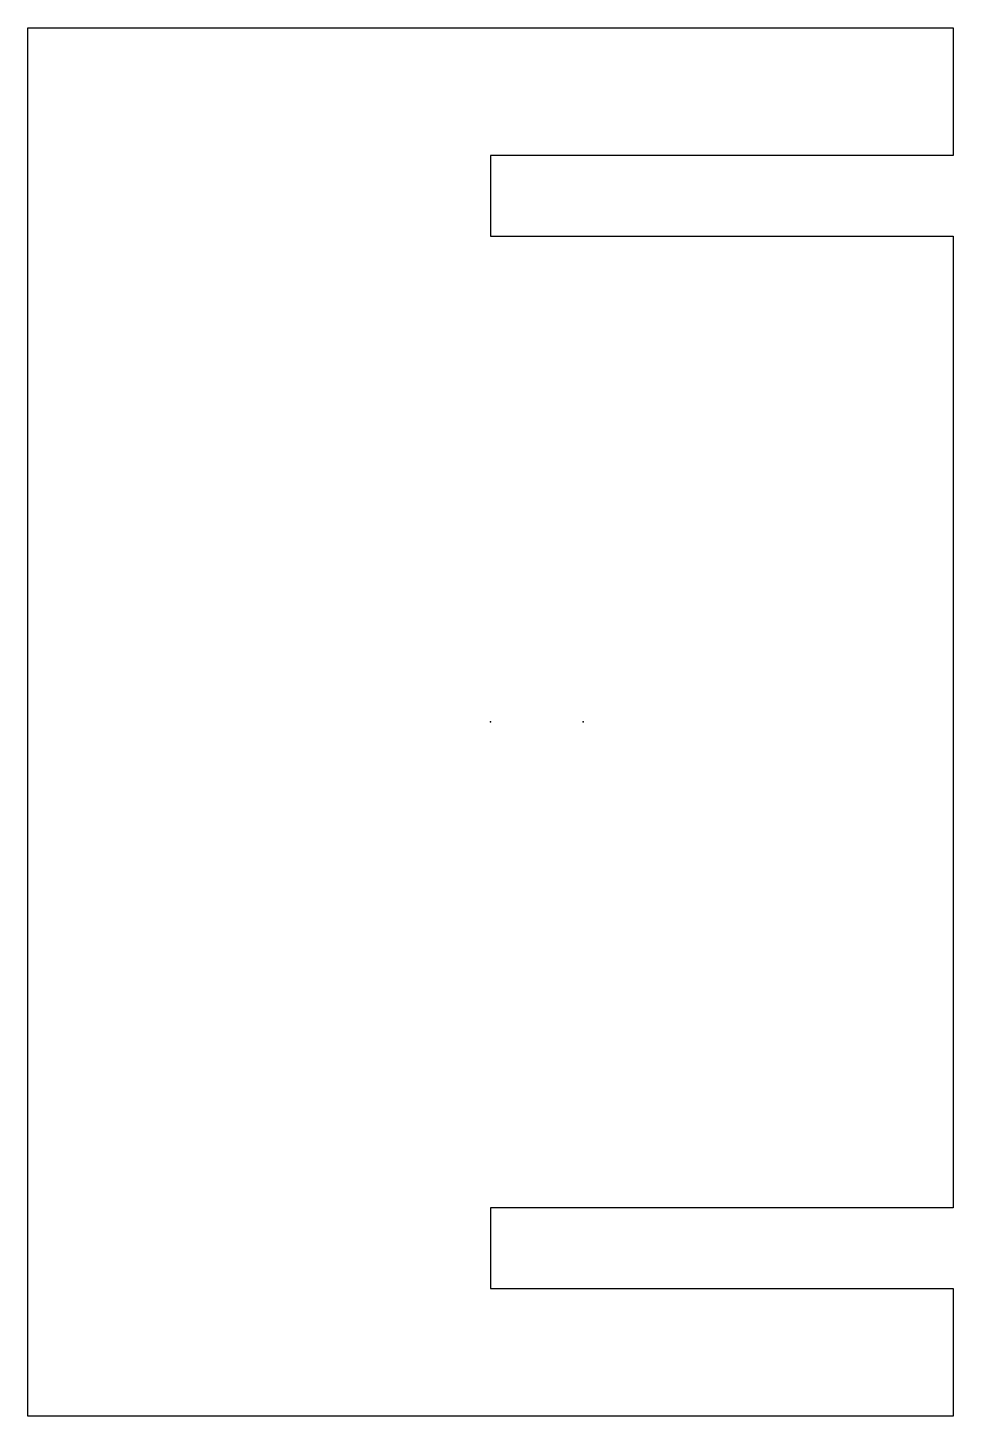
# Model space of a CAD drawing. Header units: millimetres. Extents: x -24 to 16, y -30 to 30.
import ezdxf

# ---------------------------------------------------------------- set-up
doc = ezdxf.new("R2010")
doc.units = ezdxf.units.MM
doc.header["$MEASUREMENT"] = 0
doc.layers.add('motor_divider_2 v1_Sketch2', color=7, linetype='Continuous')

msp = doc.modelspace()

# ---------------------------------------------------------------- linework, layer by layer
at = {"layer": 'motor_divider_2 v1_Sketch2'}
for p, q in [((-24, -30), (-24, 30)), ((-24, 30), (16, 30)), ((16, 30), (16, 24.48)), ((-4, 24.48), (-4, 21)), ((16, 24.48), (-4, 24.48)), ((-4, 21), (16, 21)), ((16, 21), (16, -21)), ((16, -21), (-4, -21)), ((-4, -21), (-4, -24.48)), ((-4, -24.48), (16, -24.48)), ((16, -24.48), (16, -30)), ((16, -30), (-24, -30))]:
    msp.add_line(p, q, dxfattribs=at)
for p in [(-4, 0), (0, 0)]:
    msp.add_point(p, dxfattribs=at)

doc.saveas('drawing.dxf')
